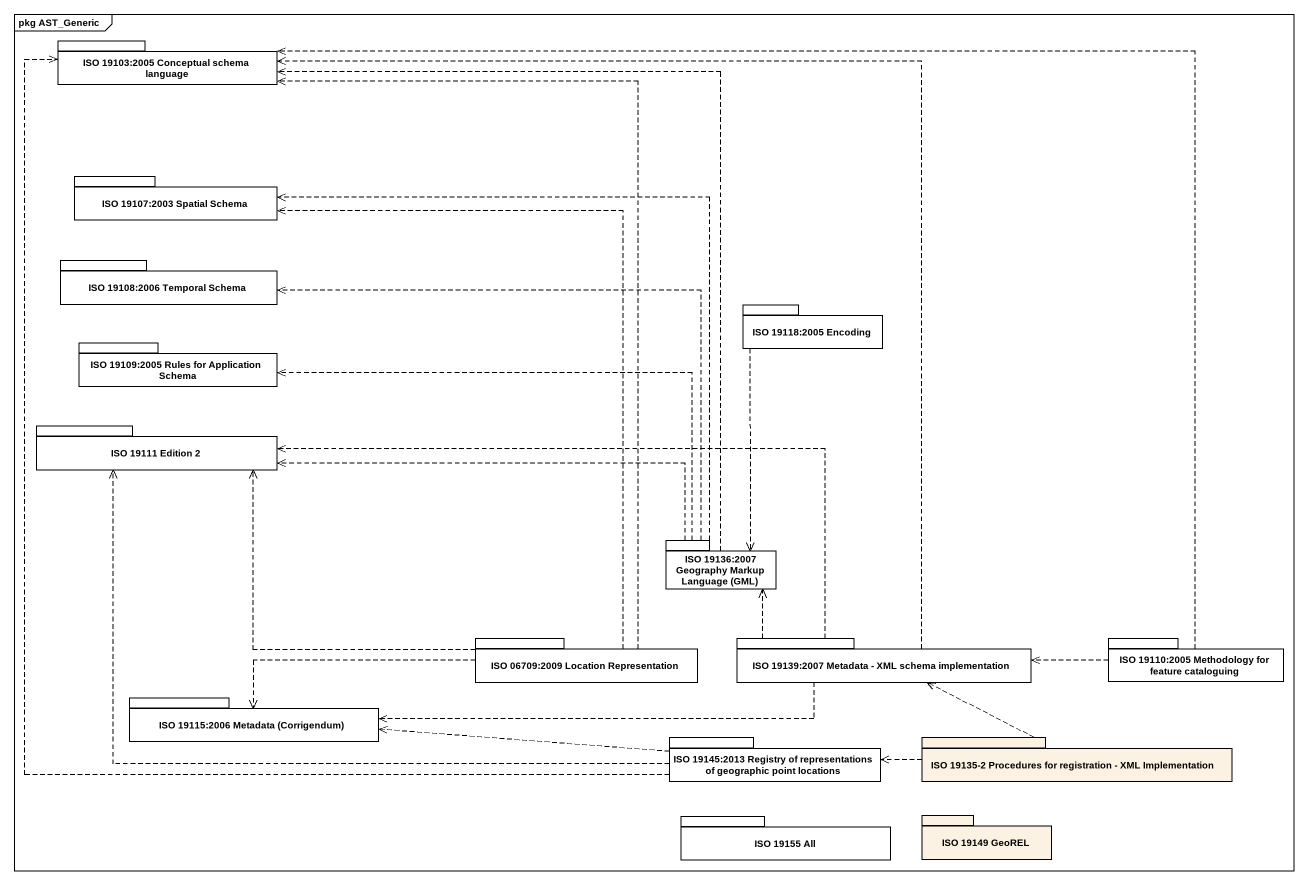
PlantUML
@startuml
mainframe pkg AST_Generic
package "ISO 19103:2005 Conceptual schema language" as ISO_19103_2005_Conceptual {
}
package "ISO 19107:2003 Spatial Schema" as ISO_19107_2003_Spatial {
}
package "ISO 19108:2006 Temporal Schema" as ISO_19108_2006_Temporal {
}
package "ISO 19118:2005 Encoding" as ISO_19118_2005_Encoding {
}
package "ISO 19109:2005 Rules for Application Schema" as ISO_19109_2005_Rules_for {
}
package "ISO 19111 Edition 2" as ISO_19111_Edition_2 {
}
package "ISO 19136:2007 Geography Markup Language (GML)" as ISO_19136_2007_Geography {
}
package "ISO 06709:2009 Location Representation" as ISO_06709_2009_Location {
}
package "ISO 19139:2007 Metadata - XML schema implementation" as ISO_19139_2007_Metadata_XML {
}
package "ISO 19110:2005 Methodology for feature cataloguing" as ISO_19110_2005_Methodology {
}
package "ISO 19115:2006 Metadata (Corrigendum)" as ISO_19115_2006_Metadata {
}
package "ISO 19145:2013 Registry of representations of geographic point locations" as ISO_19145_2013_Registry_of {
}
package "ISO 19135-2 Procedures for registration - XML Implementation" as ISO_19135_2_Procedures_for #FCF2E3 {
}
package "ISO 19155 All" as ISO_19155_All {
}
package "ISO 19149 GeoREL" as ISO_19149_GeoREL #FCF2E3 {
}
ISO_19118_2005_Encoding ..> ISO_19136_2007_Geography
ISO_19136_2007_Geography .up.> ISO_19103_2005_Conceptual
ISO_19136_2007_Geography .up.> ISO_19107_2003_Spatial
ISO_19136_2007_Geography .left.> ISO_19108_2006_Temporal
ISO_19136_2007_Geography .left.> ISO_19109_2005_Rules_for
ISO_19136_2007_Geography .left.> ISO_19111_Edition_2
ISO_06709_2009_Location .up.> ISO_19103_2005_Conceptual
ISO_06709_2009_Location .up.> ISO_19107_2003_Spatial
ISO_06709_2009_Location .left.> ISO_19111_Edition_2
ISO_06709_2009_Location .left.> ISO_19115_2006_Metadata
ISO_19139_2007_Metadata_XML .up.> ISO_19103_2005_Conceptual
ISO_19139_2007_Metadata_XML .left.> ISO_19111_Edition_2
ISO_19139_2007_Metadata_XML .left.> ISO_19136_2007_Geography
ISO_19139_2007_Metadata_XML .left.> ISO_19115_2006_Metadata
ISO_19110_2005_Methodology .left.> ISO_19103_2005_Conceptual
ISO_19110_2005_Methodology .left.> ISO_19139_2007_Metadata_XML
ISO_19145_2013_Registry_of .up.> ISO_19103_2005_Conceptual
ISO_19145_2013_Registry_of .left.> ISO_19111_Edition_2
ISO_19145_2013_Registry_of .left.> ISO_19115_2006_Metadata
ISO_19135_2_Procedures_for .left.> ISO_19139_2007_Metadata_XML
ISO_19135_2_Procedures_for .left.> ISO_19145_2013_Registry_of
@enduml
